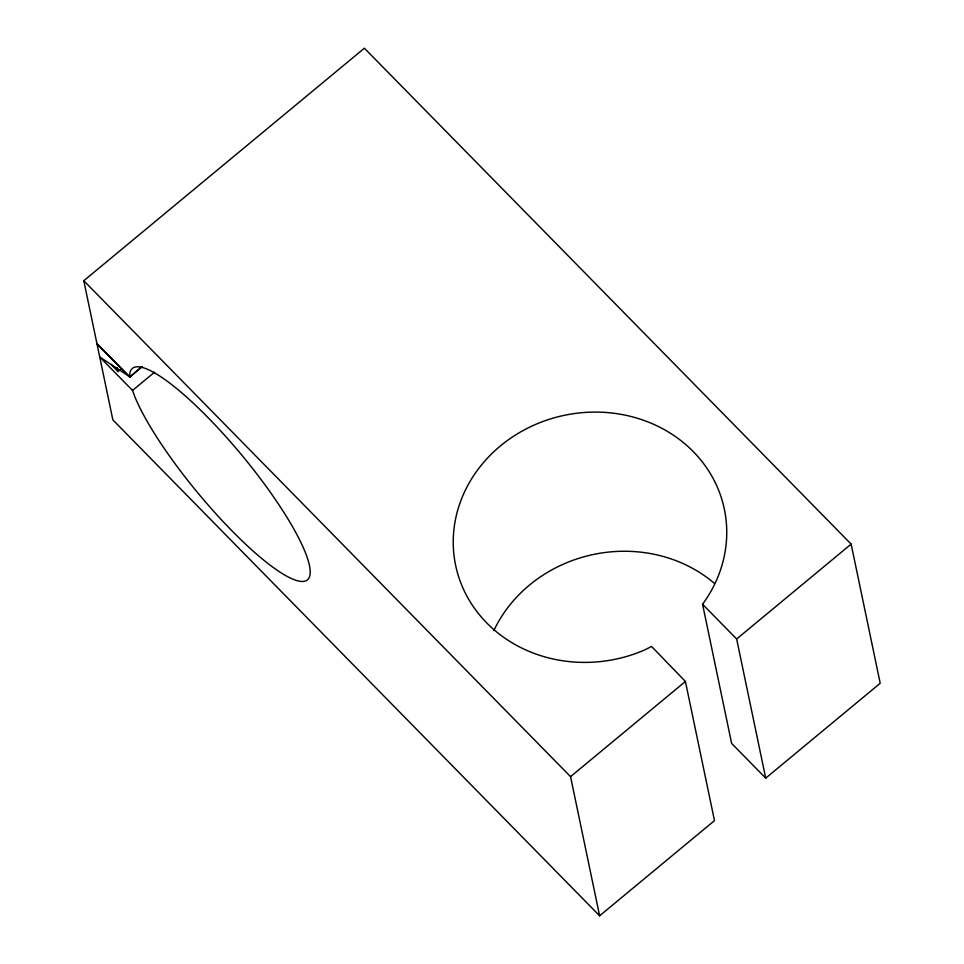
<?xml version="1.0" encoding="UTF-8"?>
<svg xmlns="http://www.w3.org/2000/svg" width="964" height="964" viewBox="0 0 964 964"><rect width="100%" height="100%" fill="white"/><g stroke="black" fill="none" stroke-linecap="round" stroke-linejoin="round"><path stroke-width="1.45" d="M83.796 280.729L364.38 48.2L851.14 544.118L880.204 683.271L765.717 778.153L731.628 743.413L702.563 604.259A137.262 124.597 -11.8 0 0 626.082 415.339A137.262 124.597 -11.8 0 0 453.562 550.769A137.262 124.597 -11.8 0 0 644 650.23L651.592 646.495L685.416 681.464L714.481 820.617L599.62 915.8L112.86 419.882L83.796 280.729L570.555 776.647L599.62 915.8M111.005 364.368L118.03 371.538L120.343 369.622M142.443 366.561L129.694 377.141L141.238 367.103M132.538 390.432L99.738 357.017L129.646 376.707A137.262 28.956 50.4 0 1 255.617 472.396A137.262 28.956 50.4 0 1 281.922 573.351A137.262 28.956 50.4 0 1 134.912 396.927L132.538 390.432L154.565 372.176M570.555 776.647L685.416 681.464M765.717 778.153L736.653 638.999L851.14 544.118M129.646 376.707L96.966 343.799L129.694 377.141M702.563 604.259L736.653 638.999M117.186 367.501L118.03 371.538M493.797 630.649A137.262 124.597 -11.8 0 1 714.457 583.413"/></g></svg>
